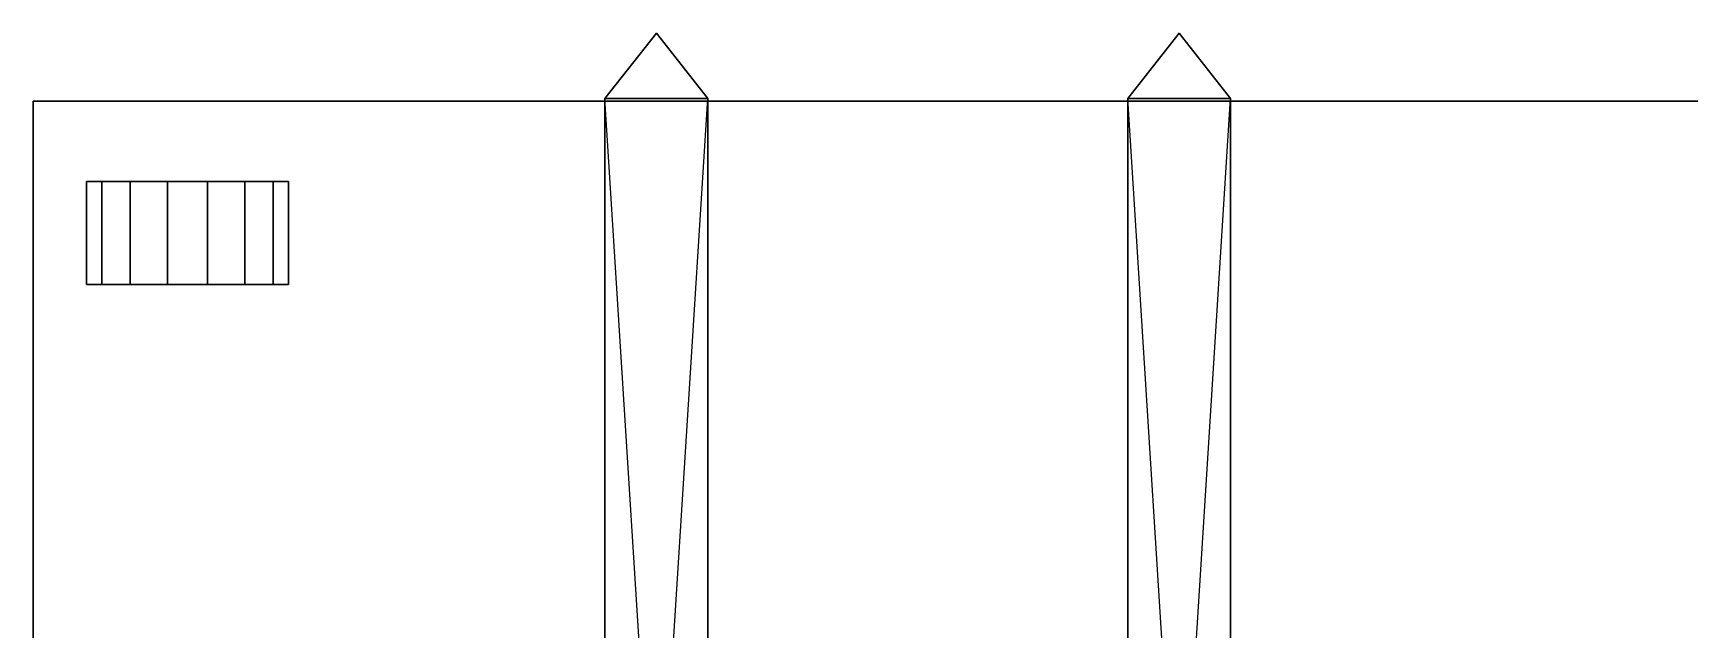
# Model space of a CAD drawing. Extents: x -2.5 to 50.3, y -2 to 6.5.
# Drawn here: x 2.56 to 10.61, y 3.65 to 6.55 of the extents above; entities that cross this region are included whole.
import ezdxf

# ---------------------------------------------------------------- set-up
doc = ezdxf.new("R2010")
doc.units = 0
doc.layers.add('UB3D', color=1, linetype='CONTINUOUS')

msp = doc.modelspace()

# ---------------------------------------------------------------- linework, layer by layer
at = {"layer": 'UB3D', "color": 254}
for points in [[(5.338, 6.233333, -44.446), (5.838, 6.233333, -44.446), (5.588, 6.55, -44.196)], [(5.838, 6.233333, -43.946), (5.338, 6.233333, -43.946), (5.588, 6.55, -44.196)], [(5.338, 6.233333, -43.946), (5.338, 6.233333, -44.446), (5.588, 6.55, -44.196)], [(5.338, 6.233333, -41.906), (5.838, 6.233333, -41.906), (5.588, 6.55, -41.656)], [(5.838, 6.233333, -41.406), (5.338, 6.233333, -41.406), (5.588, 6.55, -41.656)], [(5.338, 6.233333, -41.406), (5.338, 6.233333, -41.906), (5.588, 6.55, -41.656)], [(5.838, 6.233333, -44.446), (5.838, 6.233333, -43.946), (5.588, 6.55, -44.196)], [(5.838, 6.233333, -41.906), (5.838, 6.233333, -41.406), (5.588, 6.55, -41.656)], [(7.878, 6.233333, -41.906), (8.378, 6.233333, -41.906), (8.128, 6.55, -41.656)], [(8.378, 6.233333, -41.406), (7.878, 6.233333, -41.406), (8.128, 6.55, -41.656)], [(7.878, 6.233333, -41.406), (7.878, 6.233333, -41.906), (8.128, 6.55, -41.656)], [(7.878, 6.233333, -44.446), (8.378, 6.233333, -44.446), (8.128, 6.55, -44.196)], [(8.378, 6.233333, -43.946), (7.878, 6.233333, -43.946), (8.128, 6.55, -44.196)], [(7.878, 6.233333, -43.946), (7.878, 6.233333, -44.446), (8.128, 6.55, -44.196)], [(8.378, 6.233333, -41.906), (8.378, 6.233333, -41.406), (8.128, 6.55, -41.656)], [(8.378, 6.233333, -44.446), (8.378, 6.233333, -43.946), (8.128, 6.55, -44.196)], [(5.338, -1.683333, -44.446), (5.838, -1.683333, -44.446), (5.338, 6.233333, -44.446)], [(5.838, -1.683333, -44.446), (5.338, 6.233333, -44.446), (5.838, 6.233333, -44.446)], [(5.838, -1.683333, -43.946), (5.338, -1.683333, -43.946), (5.838, 6.233333, -43.946)], [(5.338, -1.683333, -43.946), (5.838, 6.233333, -43.946), (5.338, 6.233333, -43.946)], [(5.338, -1.683333, -43.946), (5.338, -1.683333, -44.446), (5.338, 6.233333, -43.946)], [(5.338, -1.683333, -44.446), (5.338, 6.233333, -43.946), (5.338, 6.233333, -44.446)], [(5.338, -1.683333, -41.906), (5.838, -1.683333, -41.906), (5.338, 6.233333, -41.906)], [(5.838, -1.683333, -41.906), (5.338, 6.233333, -41.906), (5.838, 6.233333, -41.906)], [(5.838, -1.683333, -41.406), (5.338, -1.683333, -41.406), (5.838, 6.233333, -41.406)], [(5.338, -1.683333, -41.406), (5.838, 6.233333, -41.406), (5.338, 6.233333, -41.406)], [(5.338, -1.683333, -41.406), (5.338, -1.683333, -41.906), (5.338, 6.233333, -41.406)], [(5.338, -1.683333, -41.906), (5.338, 6.233333, -41.406), (5.338, 6.233333, -41.906)], [(5.838, -1.683333, -44.446), (5.838, -1.683333, -43.946), (5.838, 6.233333, -44.446)], [(5.838, -1.683333, -43.946), (5.838, 6.233333, -44.446), (5.838, 6.233333, -43.946)], [(5.838, -1.683333, -41.906), (5.838, -1.683333, -41.406), (5.838, 6.233333, -41.906)], [(5.838, -1.683333, -41.406), (5.838, 6.233333, -41.906), (5.838, 6.233333, -41.406)], [(7.878, -1.683333, -41.906), (8.378, -1.683333, -41.906), (7.878, 6.233333, -41.906)], [(8.378, -1.683333, -41.906), (7.878, 6.233333, -41.906), (8.378, 6.233333, -41.906)], [(8.378, -1.683333, -41.406), (7.878, -1.683333, -41.406), (8.378, 6.233333, -41.406)], [(7.878, -1.683333, -41.406), (8.378, 6.233333, -41.406), (7.878, 6.233333, -41.406)], [(7.878, -1.683333, -41.406), (7.878, -1.683333, -41.906), (7.878, 6.233333, -41.406)], [(7.878, -1.683333, -41.906), (7.878, 6.233333, -41.406), (7.878, 6.233333, -41.906)], [(7.878, -1.683333, -44.446), (8.378, -1.683333, -44.446), (7.878, 6.233333, -44.446)], [(8.378, -1.683333, -44.446), (7.878, 6.233333, -44.446), (8.378, 6.233333, -44.446)], [(8.378, -1.683333, -43.946), (7.878, -1.683333, -43.946), (8.378, 6.233333, -43.946)], [(7.878, -1.683333, -43.946), (8.378, 6.233333, -43.946), (7.878, 6.233333, -43.946)], [(7.878, -1.683333, -43.946), (7.878, -1.683333, -44.446), (7.878, 6.233333, -43.946)], [(7.878, -1.683333, -44.446), (7.878, 6.233333, -43.946), (7.878, 6.233333, -44.446)], [(8.378, -1.683333, -41.906), (8.378, -1.683333, -41.406), (8.378, 6.233333, -41.906)], [(8.378, -1.683333, -41.406), (8.378, 6.233333, -41.906), (8.378, 6.233333, -41.406)], [(8.378, -1.683333, -44.446), (8.378, -1.683333, -43.946), (8.378, 6.233333, -44.446)], [(8.378, -1.683333, -43.946), (8.378, 6.233333, -44.446), (8.378, 6.233333, -43.946)]]:
    msp.add_3dface(points, dxfattribs=at)
at = {"layer": 'UB3D', "color": 27}
for points in [[(2.56, 0.89, -51.69), (24.36, 0.89, -51.69), (24.36, 6.22, -51.69), (2.56, 6.22, -51.69)], [(24.36, 0.89, -59.56), (2.56, 0.89, -59.56), (2.56, 6.22, -59.56), (24.36, 6.22, -59.56)], [(2.56, 0.89, -59.56), (2.56, 0.89, -51.69), (2.56, 6.22, -51.69), (2.56, 6.22, -59.56)], [(2.56, 6.22, -59.56), (24.36, 6.22, -59.56), (24.36, 6.22, -51.69)], [(2.56, 6.22, -59.56), (24.36, 6.22, -51.69), (2.56, 6.22, -51.69)], [(2.56, 6.22, -59.56), (2.56, 6.22, -51.69), (2.56, 6.22, -59.56)]]:
    msp.add_3dface(points, dxfattribs=at)
at = {"layer": 'UB3D', "color": 29}
for points in [[(2.894266, 5.83, -52.808214), (2.894266, 5.33, -52.808214), (2.819608, 5.33, -52.988454), (2.819608, 5.83, -52.988454)], [(2.819608, 5.83, -52.988454), (2.819608, 5.33, -52.988454), (2.819608, 5.33, -53.183544), (2.819608, 5.83, -53.183544)], [(2.819608, 5.83, -53.183544), (2.819608, 5.33, -53.183544), (2.894266, 5.33, -53.363784), (2.894266, 5.83, -53.363784)], [(3.800392, 5.83, -53.183544), (2.894266, 5.83, -53.363784), (2.819608, 5.83, -53.183544)], [(3.800392, 5.83, -53.183544), (2.819608, 5.83, -53.183544), (2.819608, 5.83, -52.988454)], [(3.800392, 5.83, -53.183544), (2.819608, 5.83, -52.988454), (2.894266, 5.83, -52.808214)], [(3.032214, 5.83, -52.670266), (3.032214, 5.33, -52.670266), (2.894266, 5.33, -52.808214), (2.894266, 5.83, -52.808214)], [(2.894266, 5.83, -53.363784), (2.894266, 5.33, -53.363784), (3.032214, 5.33, -53.501734), (3.032214, 5.83, -53.501734)], [(3.800392, 5.83, -53.183544), (3.032214, 5.83, -53.501734), (2.894266, 5.83, -53.363784)], [(3.800392, 5.83, -53.183544), (2.894266, 5.83, -52.808214), (3.032214, 5.83, -52.670266)], [(3.212454, 5.83, -52.595608), (3.212454, 5.33, -52.595608), (3.032214, 5.33, -52.670266), (3.032214, 5.83, -52.670266)], [(3.032214, 5.83, -53.501734), (3.032214, 5.33, -53.501734), (3.212454, 5.33, -53.576392), (3.212454, 5.83, -53.576392)], [(3.800392, 5.83, -53.183544), (3.212454, 5.83, -53.576392), (3.032214, 5.83, -53.501734)], [(3.800392, 5.83, -53.183544), (3.032214, 5.83, -52.670266), (3.212454, 5.83, -52.595608)], [(3.407544, 5.83, -52.595608), (3.407544, 5.33, -52.595608), (3.212454, 5.33, -52.595608), (3.212454, 5.83, -52.595608)], [(3.212454, 5.83, -53.576392), (3.212454, 5.33, -53.576392), (3.407544, 5.33, -53.576392), (3.407544, 5.83, -53.576392)], [(3.800392, 5.83, -53.183544), (3.407544, 5.83, -53.576392), (3.212454, 5.83, -53.576392)], [(3.800392, 5.83, -53.183544), (3.212454, 5.83, -52.595608), (3.407544, 5.83, -52.595608)], [(3.587784, 5.83, -52.670266), (3.587784, 5.33, -52.670266), (3.407544, 5.33, -52.595608), (3.407544, 5.83, -52.595608)], [(3.407544, 5.83, -53.576392), (3.407544, 5.33, -53.576392), (3.587784, 5.33, -53.501734), (3.587784, 5.83, -53.501734)], [(3.800392, 5.83, -53.183544), (3.587784, 5.83, -53.501734), (3.407544, 5.83, -53.576392)], [(3.800392, 5.83, -53.183544), (3.407544, 5.83, -52.595608), (3.587784, 5.83, -52.670266)], [(3.725734, 5.83, -52.808214), (3.725734, 5.33, -52.808214), (3.587784, 5.33, -52.670266), (3.587784, 5.83, -52.670266)], [(3.587784, 5.83, -53.501734), (3.587784, 5.33, -53.501734), (3.725734, 5.33, -53.363784), (3.725734, 5.83, -53.363784)], [(3.800392, 5.83, -53.183544), (3.725734, 5.83, -53.363784), (3.587784, 5.83, -53.501734)], [(3.800392, 5.83, -53.183544), (3.587784, 5.83, -52.670266), (3.725734, 5.83, -52.808214)], [(3.800392, 5.83, -52.988454), (3.800392, 5.33, -52.988454), (3.725734, 5.33, -52.808214), (3.725734, 5.83, -52.808214)], [(3.725734, 5.83, -53.363784), (3.725734, 5.33, -53.363784), (3.800392, 5.33, -53.183544), (3.800392, 5.83, -53.183544)], [(3.800392, 5.83, -53.183544), (3.725734, 5.83, -52.808214), (3.800392, 5.83, -52.988454)], [(3.800392, 5.83, -53.183544), (3.800392, 5.33, -53.183544), (3.800392, 5.33, -52.988454), (3.800392, 5.83, -52.988454)], [(3.800392, 5.33, -52.988454), (2.894266, 5.33, -52.808214), (2.819608, 5.33, -52.988454)], [(3.800392, 5.33, -52.988454), (2.819608, 5.33, -52.988454), (2.819608, 5.33, -53.183544)], [(3.800392, 5.33, -52.988454), (2.819608, 5.33, -53.183544), (2.894266, 5.33, -53.363784)], [(3.800392, 5.33, -52.988454), (3.032214, 5.33, -52.670266), (2.894266, 5.33, -52.808214)], [(3.800392, 5.33, -52.988454), (2.894266, 5.33, -53.363784), (3.032214, 5.33, -53.501734)], [(3.800392, 5.33, -52.988454), (3.212454, 5.33, -52.595608), (3.032214, 5.33, -52.670266)], [(3.800392, 5.33, -52.988454), (3.032214, 5.33, -53.501734), (3.212454, 5.33, -53.576392)], [(3.800392, 5.33, -52.988454), (3.407544, 5.33, -52.595608), (3.212454, 5.33, -52.595608)], [(3.800392, 5.33, -52.988454), (3.212454, 5.33, -53.576392), (3.407544, 5.33, -53.576392)], [(3.800392, 5.33, -52.988454), (3.587784, 5.33, -52.670266), (3.407544, 5.33, -52.595608)], [(3.800392, 5.33, -52.988454), (3.407544, 5.33, -53.576392), (3.587784, 5.33, -53.501734)], [(3.800392, 5.33, -52.988454), (3.725734, 5.33, -52.808214), (3.587784, 5.33, -52.670266)], [(3.800392, 5.33, -52.988454), (3.587784, 5.33, -53.501734), (3.725734, 5.33, -53.363784)], [(3.800392, 5.33, -52.988454), (3.725734, 5.33, -53.363784), (3.800392, 5.33, -53.183544)]]:
    msp.add_3dface(points, dxfattribs=at)

doc.saveas('drawing.dxf')
